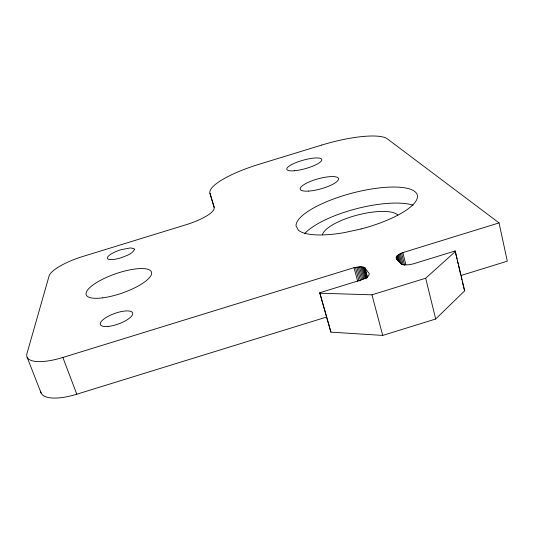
<?xml version="1.0" encoding="UTF-8"?>
<svg xmlns="http://www.w3.org/2000/svg" width="534" height="534" viewBox="0 0 534 534"><rect width="100%" height="100%" fill="white"/><g stroke="black" fill="none" stroke-linecap="round" stroke-linejoin="round"><path stroke-width="0.8" d="M461.396 275.377L507.3 261.173L499.043 222.898L402.823 252.622C400.38 253.77 396.141 254.918 396.155 258.189L401.601 264.29L404.472 264.911L408.403 264.811L412.789 264.003L455.162 250.96L464.734 290.756L435.684 319.018L382.711 335.419L330.913 332.141L319.692 292.779L362.112 279.649C364.769 278.414 369.107 277.166 369.308 273.708L364.502 267.434L360.71 266.766L354.002 267.681L62.872 357.473A41.565 13.544 -20.9 0 1 26.967 353.541L49.101 275.918A33.255 8.858 -19.5 0 1 82.396 256.607L185.972 224.767A30.852 7.903 -17.6 0 0 214.081 207.613L209.962 193.288A58.226 14.078 -16.3 0 1 258.85 164.352L321.782 145.048M319.692 292.779L319.926 293.219L371.964 294.821L425.691 278.221L455.562 251.34M40.611 391.048A41.058 14.825 -21.5 0 0 76.789 394.219L326.728 317.009M499.043 222.898L387.317 138.833A58.48 13.984 -15.3 0 0 321.795 145.054M464.32 290.329L464.734 290.756M27.121 357.266L41.085 392.957M62.872 357.473L76.796 394.219M209.962 193.288L214.348 207.452M319.926 293.219L330.913 332.141M354.002 267.681L357.673 281.345M359.475 266.8L362.906 279.683M358.167 266.907L361.605 279.783M356.799 267.093L360.457 280.764M355.404 267.354L359.068 281.017M365.076 267.781L367.599 277.306M371.964 294.821L382.711 335.419M364.502 267.434L367.232 277.74M363.761 267.154L366.698 278.241M362.873 266.947L366.017 278.808M361.852 266.82L364.996 278.668M360.71 266.766L363.928 278.861M398.364 254.798L400.607 263.689M397.57 255.392L399.405 262.675M396.929 255.993L398.331 261.54M396.462 256.58L397.47 260.545M396.175 257.148L396.775 259.531M402.823 252.622L405.86 264.731M401.555 253.116L404.592 265.224M400.373 253.65L403.217 264.957M399.305 254.217L401.948 264.717M425.691 278.221L435.684 319.018M455.162 250.96L457.031 258.997M457.404 260.599L458.152 263.816M458.526 265.425L460.769 275.063M461.142 276.672L461.89 279.883M462.264 281.491L464.133 289.528M322.362 234.92A39.563 12.302 -14.6 0 1 357.226 215.122A39.563 12.302 -14.6 0 1 397.783 215.008M304.547 233.745A62.251 19.378 -14.6 0 1 355.871 208.874A62.251 19.378 -14.6 0 1 413.122 205.196M134.455 249.552C131.831 254.518 125.457 255.946 120.591 257.909A14.264 3.838 -18.8 0 1 107.341 257.935A14.264 3.838 -18.8 0 1 121.205 249.638L130.583 247.909L134.014 248.644L134.455 249.552M361.104 228.959L344.35 232.61A62.598 18.463 -14.8 0 1 298.433 230.241L296.056 225.902A62.598 18.463 -14.8 0 1 354.509 192.52A62.598 18.463 -14.8 0 1 417.381 195.477A62.598 18.463 -14.8 0 1 361.104 228.959M102.762 297.845A34.563 10.186 -19.2 0 0 151.663 272.967A34.563 10.186 -19.2 0 0 102.154 279.456A34.563 10.186 -19.2 0 0 102.762 297.845M294.341 170.76A18.176 4.365 -15.7 0 0 321.775 160.147A18.176 4.365 -15.7 0 0 296.777 162.303A18.176 4.365 -15.7 0 0 294.341 170.76M108.262 326.414A17.108 5.574 -19.8 0 0 132.699 313.638A17.108 5.574 -19.8 0 0 108.515 316.135A17.108 5.574 -19.8 0 0 108.262 326.414M308.725 191.085A19.871 5.207 -15.5 0 0 338.529 179.297A19.871 5.207 -15.5 0 0 310.855 181.233A19.871 5.207 -15.5 0 0 308.725 191.085"/></g></svg>
